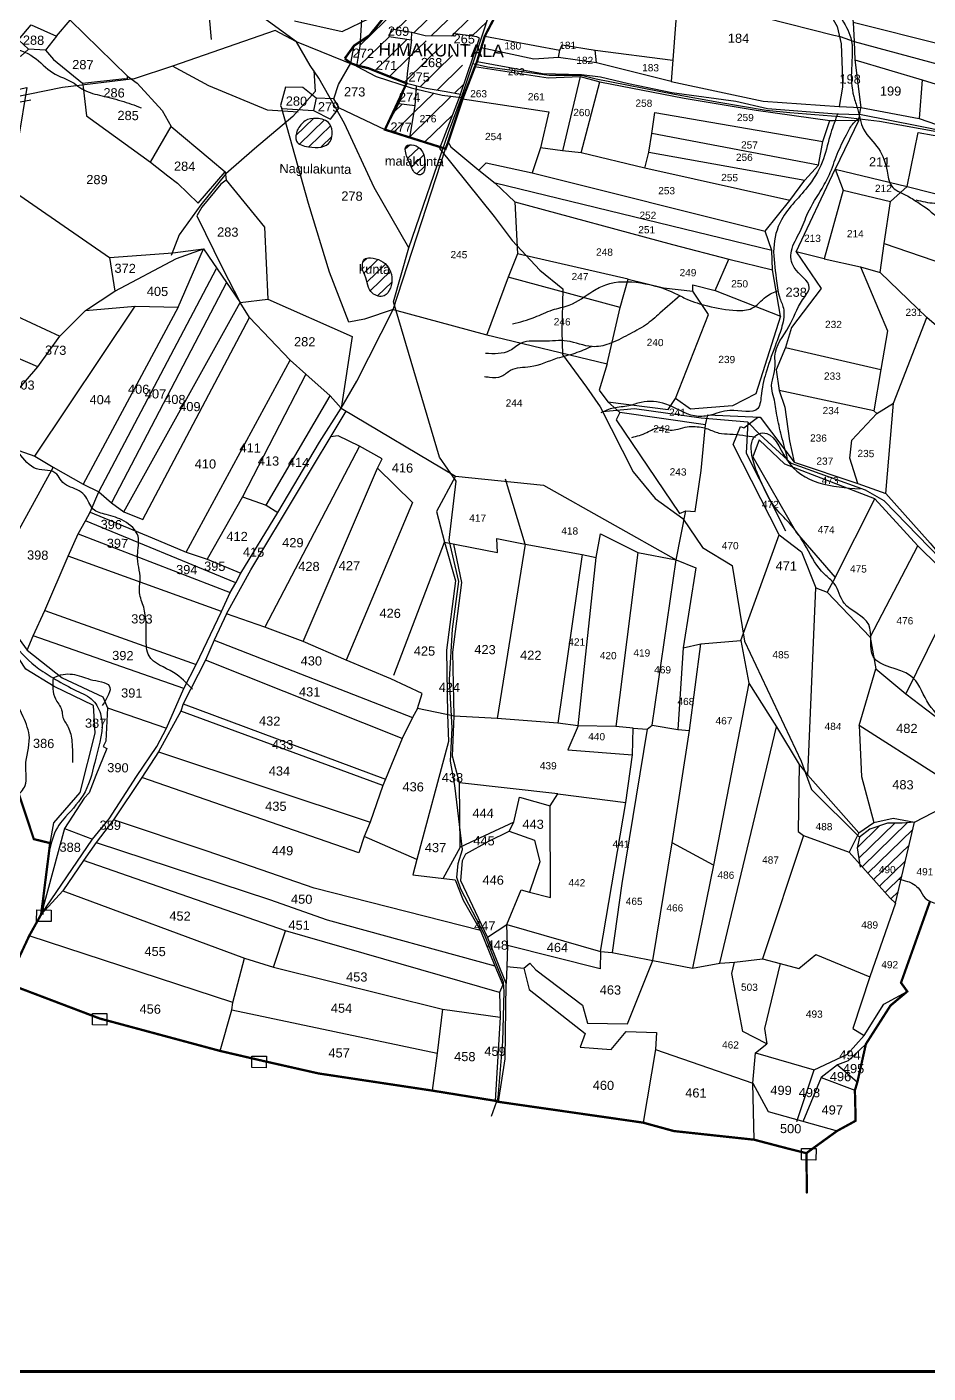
# Model space of a CAD drawing. Header units: inches. Extents: x 188154 to 219324, y 1610300 to 1617572.
# Drawn here: x 189827 to 191825, y 1611295 to 1614279 of the extents above; entities that cross this region are included whole.
import ezdxf
from ezdxf.enums import TextEntityAlignment as Align

# ---------------------------------------------------------------- set-up
doc = ezdxf.new("R2010")
doc.units = ezdxf.units.IN
doc.header["$LTSCALE"] = 15
doc.header["$MEASUREMENT"] = 0
for name, color, linetype in [('PAPER SIZE', 5, 'Continuous'), ('PLOTS', 7, 'Continuous'), ('PLOTS NO', 7, 'Continuous'), ('ROAD', 1, 'Continuous'), ('STREAM', 4, 'Continuous'), ('VILLAGE BOUNDARY STONES', 1, 'Continuous'), ('VILLAGE BOUNDAY', 5, 'Continuous')]:
    doc.layers.add(name, color=color, linetype=linetype)
doc.styles.get("Standard").update_dxf_attribs({"font": 'arial.ttf'})
pattern_1 = [(44.23564, (174538.226, 1616876.664), (-22.13259, 22.73113), [])]
pattern_2 = [(44.23564, (174538.226, 1616876.664), (-13.279553, 13.638677), [])]

msp = doc.modelspace()

# ---------------------------------------------------------------- hatches: boundary and pattern name
at = {"layer": 'PLOTS'}
h = msp.add_hatch(dxfattribs=at)
h.set_pattern_fill('ANSI31', color=30, scale=253.810091, angle=-0.7644)
h.set_pattern_definition(pattern_1)
h.paths.add_polyline_path([(190773.9, 1614258.5), (190772.1, 1614264.8), (190824.7, 1614257.1), (190830.5, 1614253.8), (190805.9, 1614181), (190808.4, 1614178.5), (190809.5, 1614178.1), (190840.3, 1614270.6), (190868, 1614357.6), (190880.6, 1614374.9), (190853.8, 1614384.1), (190854.7, 1614399.9), (190834.5, 1614400.7), (190829.5, 1614416.1), (190713, 1614420.9), (190705.8, 1614393.8), (190664.6, 1614397.3), (190660.9, 1614369.2), (190656.5, 1614368.3), (190636.3, 1614376.3), (190618.7, 1614299.9), (190586.7, 1614260.2), (190566, 1614246.4), (190565.3, 1614236.2), (190558.4, 1614193.8), (190584.1, 1614187.6), (190599.6, 1614181.4), (190679, 1614243.3), (190679.9, 1614250.1), (190629.8, 1614257.7), (190635.4, 1614274.1), (190680.8, 1614266.7), (190710, 1614259.4)])
h.paths.add_polyline_path([(190544.1, 1614205.8), (190601.6, 1614205.1), (190602, 1614235.6), (190544.5, 1614236.4)], flags=9)
h.paths.add_polyline_path([(190599.3, 1614196.1), (190656.9, 1614195.3), (190657.3, 1614225.9), (190599.7, 1614226.7)], flags=24)
h.paths.add_polyline_path([(190631.6, 1614285.2), (190689.3, 1614284.4), (190689.7, 1614315.5), (190632, 1614316.3)], flags=24)
h.paths.add_polyline_path([(190622.2, 1614254.2), (190679.9, 1614253.4), (190680.3, 1614284.5), (190622.6, 1614285.3)], flags=24)
h.paths.add_polyline_path([(190720.8, 1614328.2), (190778.5, 1614327.5), (190778.9, 1614358.6), (190721.2, 1614359.3)], flags=24)
h.paths.add_polyline_path([(190831.6, 1614335.1), (190889.3, 1614334.3), (190889.7, 1614365.4), (190832, 1614366.2)], flags=9)
h.paths.add_polyline_path([(190770, 1614234.2), (190827.7, 1614233.4), (190828.1, 1614264.5), (190770.5, 1614265.3)], flags=25)
h.paths.add_polyline_path([(190785.1, 1614274.1), (190842.8, 1614273.3), (190843.2, 1614304.4), (190785.5, 1614305.2)], flags=24)
h.paths.add_polyline_path([(190667.9, 1614152.6), (190725.6, 1614151.8), (190726, 1614182.9), (190668.3, 1614183.7)], flags=9)
h.paths.add_polyline_path([(190695.3, 1614184.7), (190753, 1614183.9), (190753.4, 1614215), (190695.7, 1614215.8)], flags=25)
h = msp.add_hatch(dxfattribs=at)
h.set_pattern_fill('ANSI31', color=11, scale=253.810091, angle=-0.7644)
h.set_pattern_definition(pattern_1)
h.paths.add_polyline_path([(190679, 1614243.3), (190599.6, 1614181.4), (190668.6, 1614154), (190670.3, 1614175.6)])
h.paths.add_polyline_path([(190599.3, 1614196.1), (190656.9, 1614195.3), (190657.3, 1614225.9), (190599.7, 1614226.7)], flags=24)
h = msp.add_hatch(dxfattribs=at)
h.set_pattern_fill('ANSI31', color=11, scale=253.810091, angle=-0.7644)
h.set_pattern_definition(pattern_1)
h.paths.add_polyline_path([(190739.6, 1614248.2), (190685.4, 1614248.4), (190679, 1614243.3), (190670.3, 1614175.6), (190668.6, 1614154), (190712.4, 1614143.2), (190756.6, 1614135.6), (190788.6, 1614129.8), (190805.9, 1614181)])
h.paths.add_polyline_path([(190695.3, 1614184.7), (190753, 1614183.9), (190753.4, 1614215), (190695.7, 1614215.8)], flags=24)
h = msp.add_hatch(dxfattribs=at)
h.set_pattern_fill('ANSI31', color=11, scale=253.810091, angle=-0.7644)
h.set_pattern_definition(pattern_1)
h.paths.add_polyline_path([(190786, 1614123.1), (190748, 1614127.6), (190690.3, 1614141.6), (190687.7, 1614104.2), (190676.3, 1614033.9), (190743.1, 1614012.8)])
h.paths.add_polyline_path([(190687.4, 1614060.3), (190745.1, 1614059.5), (190745.5, 1614090.6), (190687.8, 1614091.4)], flags=24)
h = msp.add_hatch(dxfattribs=at)
h.set_pattern_fill('ANSI31', color=11, scale=253.810091, angle=-0.7644)
h.set_pattern_definition(pattern_1)
h.paths.add_polyline_path([(190687.7, 1614104.2), (190650.8, 1614108.7), (190621, 1614051.4), (190676.3, 1614033.9)])
at = {"layer": 'STREAM'}
h = msp.add_hatch(dxfattribs=at)
h.set_pattern_fill('ANSI31', color=256, scale=152.286055, angle=-0.7644)
h.set_pattern_definition(pattern_2)
edge = h.paths.add_edge_path()
edge.add_spline(control_points=[(190426.4, 1614050.5), (190431.6, 1614058.3), (190441.8, 1614073.5), (190470.9, 1614078.7), (190501.5, 1614069.8), (190505.4, 1614043.1), (190498, 1614012.2), (190458.6, 1614009.1), (190419, 1614021.4), (190424.1, 1614041.4), (190426.4, 1614050.5)], knot_values=[0, 0, 0, 0, 2.653428, 5.178991, 8.284516, 10.712257, 12.31566, 17.174064, 20.09871, 22.500738, 22.500738, 22.500738, 22.500738], degree=3, periodic=0)
h.paths.add_polyline_path([(190380.2, 1613942.9), (190552.6, 1613940.6), (190553.2, 1613980), (190380.8, 1613982.3)], flags=9)
h = msp.add_hatch(dxfattribs=at)
h.set_pattern_fill('ANSI31', color=256, scale=152.286055, angle=-0.7644)
h.set_pattern_definition(pattern_2)
edge = h.paths.add_edge_path()
edge.add_spline(control_points=[(190676.9, 1613975.1), (190673.2, 1613982.6), (190667.4, 1613994.4), (190664.5, 1614018.2), (190687.9, 1614019.1), (190707, 1614004.1), (190711, 1613979.5), (190709, 1613949.2), (190683, 1613952.9), (190680.5, 1613967.7), (190676.9, 1613975.1)], knot_values=[0, 0, 0, 0, 2.623459, 4.068163, 5.754729, 7.831524, 10.931225, 13.268644, 14.599752, 17.029016, 17.029016, 17.029016, 17.029016], degree=3, periodic=0)
h = msp.add_hatch(dxfattribs=at)
h.set_pattern_fill('ANSI31', color=256, scale=152.286055, angle=-0.7644)
h.set_pattern_definition(pattern_2)
edge = h.paths.add_edge_path()
edge.add_spline(control_points=[(190571.3, 1613748.5), (190571.6, 1613754.8), (190572.2, 1613766.3), (190601, 1613768.4), (190635.6, 1613750.7), (190639.6, 1613707.5), (190620.5, 1613676.9), (190582, 1613688.4), (190582.6, 1613721.6), (190569.1, 1613742), (190571.3, 1613748.5)], knot_values=[0, 0, 0, 0, 1.589904, 2.916904, 7.352343, 11.892822, 14.091456, 16.704154, 20.950838, 22.989185, 22.989185, 22.989185, 22.989185], degree=3, periodic=0)
h = msp.add_hatch(dxfattribs=at)
h.set_pattern_fill('ANSI31', color=256, scale=152.286055, angle=-0.7644)
h.set_pattern_definition(pattern_2)
h.paths.add_polyline_path([(191696.1, 1612500.9), (191673.2, 1612483.2), (191667.7, 1612459.4), (191673.3, 1612423.6), (191741.2, 1612347.7), (191752.5, 1612337.1), (191794.9, 1612516.6), (191767.2, 1612514.3), (191735.2, 1612514.1)])
h.paths.add_polyline_path([(191763.7, 1612427.5), (191821.4, 1612426.8), (191821.8, 1612457.9), (191764.1, 1612458.6)], flags=9)
h.paths.add_polyline_path([(191692.5, 1612433.4), (191750.2, 1612432.6), (191750.6, 1612463.7), (191692.9, 1612464.5)], flags=24)

# ---------------------------------------------------------------- linework, layer by layer
at = {"layer": 'PAPER SIZE', "color": 5, "const_width": 7.11}
msp.add_lwpolyline([(193061.1, 1616258.8), (188158, 1616258.8), (188158, 1611298.8), (193061.1, 1611298.8)], close=True, dxfattribs=at)
at = {"layer": 'PLOTS'}
for points in [[(191646.1, 1614628.8), (191631, 1614510), (191652.1, 1614337.9), (191659.2, 1614288.9), (191661, 1614246.5), (191662.3, 1614206), (191675.9, 1614100.4)], [(191208.8, 1614442), (191213.1, 1614409.2), (191209.8, 1614344.9), (191268.7, 1614331.7), (191255.3, 1614158.1), (191459.1, 1614114.6), (191627.5, 1614102.3), (191675.9, 1614100.4), (191805, 1614076.3), (192035.8, 1613996.3), (192278.4, 1613933.4), (192533.6, 1613886.9), (192554.2, 1613920.6)], [(190552.6, 1614237.5), (190586.7, 1614260.2), (190618.7, 1614299.9), (190636.3, 1614376.3), (190656.5, 1614368.3), (190660.9, 1614369.2), (190664.6, 1614397.3), (190705.8, 1614393.8), (190713, 1614420.9), (190758.5, 1614424.1), (190787.2, 1614422.5), (190829.5, 1614416.1), (190834.5, 1614400.7), (190854.7, 1614399.9), (190853.8, 1614384.1), (190899.8, 1614368.3)], [(191480.2, 1614423.3), (191464.3, 1614299.4), (191615.8, 1614261), (191630, 1614258.1), (191661, 1614246.5), (191855.1, 1614194.5), (192056.4, 1614133.5), (192059.5, 1614188.7), (192065.6, 1614231.9)], [(189600.6, 1614381.9), (189772.9, 1614225.3), (189813.8, 1614214.3), (189830.9, 1614229.4), (189809.1, 1614250.3), (189836.7, 1614283.3), (189893.1, 1614258.2), (189868.8, 1614227.6), (189830.9, 1614229.4)], [(189836.7, 1614283.3), (189893.1, 1614258.2), (189923.4, 1614293.8), (190050.4, 1614170.2), (190071.6, 1614154.1), (190127, 1614094), (190147.3, 1614058.4), (190233.5, 1613986), (190266.7, 1613958.1), (190268.9, 1613939.2), (190354.1, 1613835.5), (190361.6, 1613675.6), (190548.7, 1613593.2), (190524.1, 1613433.7), (190559, 1613493.7), (190639.2, 1613652.4), (190755.4, 1614008.9), (190793, 1614119.5), (190819.3, 1614191.3), (190825.2, 1614202.7), (190842.1, 1614258.2), (190899.8, 1614368.3)], [(192059.5, 1614188.7), (191659.2, 1614288.9)], [(190507.6, 1614119.6), (190517.9, 1614151.3), (190545.5, 1614198.5), (190552.6, 1614237.5), (190532, 1614209), (190545.5, 1614198.5), (190565.3, 1614191.3), (190584.1, 1614187.6), (190668.6, 1614154), (190712.4, 1614143.2), (190756.6, 1614135.6), (190788.6, 1614129.8), (190830.5, 1614253.8), (190824.7, 1614257.1), (190772.1, 1614264.8), (190773.9, 1614258.5), (190710, 1614259.4), (190680.8, 1614266.7), (190635.4, 1614274.1), (190629.8, 1614257.7), (190679.9, 1614250.1), (190680.8, 1614266.7)], [(190842.1, 1614258.2), (191008.6, 1614227.3), (191013.7, 1614239.3), (191087.1, 1614227.2), (191258.8, 1614205.6)], [(189868.8, 1614227.6), (189886.6, 1614206.8), (189950.5, 1614154.6), (190044.4, 1614164.6), (190050.6, 1614164.1), (190050.4, 1614170.2)], [(190679.9, 1614250.1), (190670.3, 1614175.6), (190668.6, 1614154), (190650.8, 1614108.7), (190621, 1614051.4)], [(191005.6, 1614210.9), (190951.4, 1614207.7), (190834.1, 1614232.5)], [(190825.2, 1614202.7), (190970.5, 1614175.7), (191056.6, 1614173.7), (191099, 1614168.1), (191161.2, 1614153.6), (191256.6, 1614134), (191399, 1614114.2), (191468.7, 1614097.9), (191621.9, 1614086.7), (191676.8, 1614084.7), (191803.5, 1614060.1), (191865.7, 1614047.1), (191984.4, 1614008.1), (192035.8, 1613996.3)], [(191090, 1614199.7), (191005.6, 1614210.9), (191008.6, 1614227.3)], [(191255.3, 1614158.1), (191090, 1614199.7), (191087.1, 1614227.2)], [(191662.3, 1614206), (191812, 1614161.6), (192054.1, 1614087.3), (192056.4, 1614133.5)], [(190819.3, 1614191.3), (190983.1, 1614166), (191054, 1614169.1), (191097.4, 1614157.3), (191284.3, 1614121.4), (191444.2, 1614094.6), (191607.5, 1614071.7)], [(191054, 1614169.1), (191014.8, 1614004.5)], [(189271.9, 1614068.6), (189377.9, 1614046.6), (189470.6, 1614081), (189540.6, 1614075.5), (189668.3, 1614110.2), (189827.2, 1614144.4), (189790.6, 1613920.2), (190010.8, 1613767.8), (190150.5, 1613778.3), (190218.8, 1613787.1), (190300.4, 1613668.4), (190361.6, 1613675.6)], [(189950.5, 1614154.6), (189952.3, 1614145.5), (189959.3, 1614082.1), (190101.2, 1613979.1), (190147.3, 1614058.4)], [(190468.5, 1614121.3), (190439.3, 1614144.6), (190400.9, 1614145.7), (190389.4, 1614105.1), (190392.5, 1614098.4)], [(190687.7, 1614104.2), (190690.8, 1614148.5)], [(191056.2, 1613999.9), (191097.4, 1614157.3)], [(191812, 1614161.6), (191805, 1614076.3)], [(189361.5, 1614027), (189449.2, 1614057.7), (189472.5, 1614067.6), (189530.8, 1614057.4), (189652.7, 1614083.5), (189836.4, 1614117.4)], [(190639.2, 1613652.4), (190575.4, 1613631.4), (190540.9, 1613624.6), (190498, 1613735.6), (190451.7, 1613887.6), (190392.5, 1614098.4), (190462.8, 1614093.7), (190500.1, 1614074.3), (190519.6, 1614099.9), (190507.6, 1614119.6), (190468.5, 1614121.3), (190462.8, 1614093.7)], [(190687.7, 1614104.2), (190650.8, 1614108.7)], [(190788.6, 1614129.8), (190741.8, 1614009.7)], [(190793, 1614119.5), (190984.4, 1614091.1), (190965.9, 1614011.2), (190947, 1613955.7)], [(189653.8, 1614083.5), (189534.9, 1613871.2), (189524, 1613856.5), (189514.2, 1613835.7), (189477.8, 1613756.1), (189550, 1613699.2), (189697.1, 1613644.4), (189716.8, 1613663.6), (189805.4, 1613637.9), (189900.1, 1613593.4)], [(190519.6, 1614099.9), (190621, 1614051.4), (190755.4, 1614008.9)], [(190676.3, 1614033.8), (190687.7, 1614104.2)], [(191671.7, 1614072.7), (191618.8, 1613964.1)], [(190755.4, 1614008.9), (190761, 1614023.4), (190767.1, 1614013.5), (190828.8, 1613961.8), (190865.7, 1613932.8), (190908.9, 1613891.5), (190914.9, 1613776.1), (190893.9, 1613724.1), (190846.2, 1613595.2)], [(192326.9, 1613261.1), (192170.1, 1613378.8), (192057.4, 1613455.4), (191949.6, 1613534), (191927.9, 1613544.2), (191822.3, 1613634.6), (191718.7, 1613734.8), (191727.5, 1613799.2), (191741.7, 1613891.9), (191778.8, 1613925.5), (191803.3, 1614045.3), (191869.5, 1614033.3), (191984.3, 1613995.8), (192044.3, 1613982.6), (192025.2, 1613898), (192285.9, 1613830.7), (192301.3, 1613828.1), (192502, 1613752.8)], [(190101.2, 1613979.1), (190139.7, 1613949.3), (190161.2, 1613932.7), (190206.9, 1613888.3), (190266.7, 1613958.1)], [(191594.3, 1613765.2), (191532.8, 1613780.6), (191618.8, 1613964.1)], [(191618.8, 1613964.1), (191778.8, 1613925.5), (191991.5, 1613871.5)], [(191618.8, 1613964.1), (191636.4, 1613917.3), (191741.7, 1613891.9)], [(190268.9, 1613939.2), (190257.3, 1613930.5), (190215.5, 1613879.4), (190203.8, 1613860.4), (190260.7, 1613744.5), (190300.4, 1613668.4)], [(191636.4, 1613917.3), (191594.3, 1613765.2), (191675.4, 1613747.5), (191718.7, 1613734.8)], [(189599.5, 1613205.2), (189646.1, 1613288.5), (189625.1, 1613319.5), (189716.6, 1613494), (189792.5, 1613456.9), (189851.7, 1613525.7), (189900.1, 1613593.4), (189957.2, 1613650.2), (190022.2, 1613693.2), (190159.2, 1613765.7), (190218.8, 1613787.1)], [(189845.2, 1613327.4), (190067.7, 1613660.1), (190162.5, 1613658), (190218.8, 1613787.1)], [(191532.8, 1613780.6), (191588, 1613699), (191522.2, 1613612.6), (191508.7, 1613568.6), (191488.4, 1613518.9), (191494.9, 1613472.8), (191507.3, 1613436), (191518, 1613361.7), (191528.1, 1613314)], [(191727.5, 1613799.2), (191945.7, 1613724), (191972.7, 1613720.2)], [(190010.8, 1613767.8), (190022.2, 1613693.2)], [(191160, 1613719.6), (190914.9, 1613776.1)], [(189987.2, 1613248.9), (190248, 1613743.6)], [(191142.6, 1613656.8), (190893.9, 1613724.1)], [(191675.4, 1613747.5), (191734.8, 1613605.1), (191720.3, 1613519.5), (191705, 1613427.9), (191711, 1613422)], [(190269.9, 1613712.9), (190014.8, 1613224.4)], [(189719.3, 1613385.3), (189797.2, 1613344.9), (189845.2, 1613327.4), (189885.5, 1613303.1), (189952.3, 1613265.4), (189987.2, 1613248.9), (190014.8, 1613224.4), (190042.1, 1613204.2), (190084.6, 1613187.1), (190321.1, 1613634.7), (190300.4, 1613668.4)], [(190042.1, 1613204.2), (190300.4, 1613668.4)], [(189851.7, 1613525.7), (189674.8, 1613601.4), (189667.9, 1613586.3), (189458.2, 1613659)], [(190162.5, 1613658), (189952.3, 1613265.4)], [(189957.2, 1613650.2), (190067.7, 1613660.1)], [(190524.1, 1613433.7), (190499.8, 1613461.1), (190446, 1613509.4), (190411.1, 1613540.4), (190321.1, 1613634.7)], [(191497.6, 1613637.9), (191443.2, 1613465.9), (191391.7, 1613439.5), (191298.1, 1613431.7), (191265, 1613455.6)], [(191668.9, 1613266.7), (191651.3, 1613322.8), (191655.6, 1613362.7), (191711, 1613422), (191748, 1613445.2), (191822.3, 1613634.6)], [(190180.7, 1613114.5), (190411.1, 1613540.4)], [(190446, 1613509.4), (190305.2, 1613237.5), (190226.9, 1613099)], [(190357.8, 1613218.8), (190499.8, 1613461.1)], [(189859, 1612312), (189972.7, 1612478.5), (190009.5, 1612523.8), (190070.4, 1612617.7), (190115.1, 1612684.2), (190137, 1612724.5), (190175, 1612812.4), (190202.5, 1612865.9), (190258.9, 1612983.6), (190277.8, 1613025.1), (190290.3, 1613047), (190301.8, 1613068.2), (190383.6, 1613202.7), (190475.9, 1613358.5), (190524.1, 1613433.7)], [(191171.4, 1612725), (191133, 1612728.6), (191049, 1612729.7), (191004.4, 1612735.6), (190870.1, 1612746.2), (190774.2, 1612751.3), (190753.9, 1612755.7), (190693.2, 1612768.1), (190703.4, 1612801.9), (190634.4, 1612834.3), (190535, 1612875.1), (190439.8, 1612916.6), (190355.1, 1612948.3), (190270, 1612978.3), (190324, 1613075.7), (190534.9, 1613427.7)], [(190524.1, 1613433.7), (190777.1, 1613283.5), (190972.5, 1613263.3), (191266.4, 1613097.5), (191287.8, 1613206.5), (191308.8, 1613204.6), (191321.9, 1613296), (191331.5, 1613397.3), (191336.7, 1613419.1), (191452.4, 1613413.8), (191528.1, 1613314), (191668.9, 1613266.7), (191731.2, 1613244.9), (191829.5, 1613134.8), (191866.8, 1613090.6), (191979.8, 1612993.9), (192121.5, 1612900.2)], [(191331.5, 1613397.3), (191142, 1613424.6), (191115.1, 1613447.8)], [(191142, 1613424.6), (191133.9, 1613407.8), (191274.2, 1613200.3), (191287.8, 1613206.5)], [(191731.2, 1613244.9), (191748, 1613445.2)], [(191266.4, 1613097.5), (191310.3, 1613079.8), (191282.3, 1612902.4), (191321, 1612911.8), (191409.5, 1612919.3), (191445.4, 1613016.2), (191495, 1613153.6), (191392.7, 1613353.4), (191409.2, 1613393.7), (191416.5, 1613390.3), (191446.7, 1613413.1), (191452.4, 1613413.8)], [(190614.9, 1613321.7), (190564.3, 1613349.7), (190517.6, 1613372.8), (190500.3, 1613370.6)], [(192114.9, 1612885.9), (192047, 1612933.9), (191987, 1612966), (191893.1, 1613039.3), (191801.9, 1613129.2), (191707.2, 1613232.7), (191507.2, 1613309.9), (191450.6, 1613363.8), (191436.2, 1613326.4), (191533.4, 1613157.5), (191619.3, 1613058.4), (191601.6, 1613026)], [(190564.3, 1613349.7), (190355.1, 1612948.3)], [(189885.5, 1613303.1), (189733.2, 1613026.6)], [(190439.8, 1612916.6), (190604.8, 1613301.2), (190614.9, 1613321.7)], [(190604.8, 1613301.2), (190682.2, 1613225.2), (190535, 1612875.1)], [(190777.1, 1613283.5), (190735.6, 1613204.6), (190753.2, 1613136.8), (190870.3, 1613114.1), (190869, 1613145.1), (190931.7, 1613132.7), (191058, 1613109.6), (191089.1, 1613103.2), (191099, 1613155.2), (191181.4, 1613113.9), (191266.4, 1613097.5)], [(190931.7, 1613132.7), (190888.1, 1613276.7)], [(189827.7, 1612897.7), (189841.5, 1612929.7), (189866.9, 1612985.5), (189918.9, 1613105.8), (189941.3, 1613155.8), (189957.5, 1613184.2), (189967.6, 1613203.8), (189987.2, 1613248.9)], [(190305.2, 1613237.5), (190357.8, 1613218.8), (190383.6, 1613202.7)], [(191619.3, 1613058.4), (191707.2, 1613232.7)], [(190290.3, 1613047), (189957.5, 1613184.2)], [(189967.6, 1613203.8), (190104.9, 1613146.6), (190180.7, 1613114.5), (190226.9, 1613099), (190301.8, 1613068.2)], [(189627.6, 1613164.6), (189673.4, 1613131.3), (189707.1, 1613108), (189713.8, 1613052.1), (189733.2, 1613026.6), (189827.7, 1612897.7), (189905.4, 1612836.5), (189995.5, 1612794), (190005.7, 1612769.8), (190137, 1612724.5)], [(189941.3, 1613155.8), (190277.8, 1613025.1)], [(191495, 1613153.6), (191544.4, 1613115.7), (191575.8, 1613035.7), (191601.6, 1613026), (191696.7, 1612926.2), (191709, 1612856.3), (191775.4, 1612800.8), (191884, 1612718.4), (191885.8, 1612706.4), (191997.4, 1612656.4), (192121.5, 1612900.2)], [(189878.9, 1612469.9), (189886.9, 1612514.6), (189945.2, 1612582.2), (189979, 1612713.5), (189974.9, 1612775.2), (189887.9, 1612817.1), (189824.8, 1612855.5), (189737, 1612988.2), (189703.8, 1613047.2), (189682.8, 1613091.9), (189622.4, 1613144.9)], [(190640.7, 1612842), (190753.2, 1613136.8)], [(190753.2, 1613136.8), (190777.5, 1613051.5), (190757.1, 1612897.4), (190760, 1612754.8), (190762, 1612695.5), (190691.4, 1612433.8), (190682.6, 1612399.3), (190776.6, 1612388.3), (190794.1, 1612343.1), (190832.6, 1612276.2), (190864.9, 1612197.8), (190882.4, 1612156), (190875.2, 1612138.8), (190876.6, 1612084.1), (190865.6, 1611898.7)], [(190872.4, 1611896.5), (190887.8, 1611991.6), (190890, 1612158.4), (190848.7, 1612261.5), (190789.3, 1612386.4), (190793, 1612431.3), (190800.6, 1612446.4), (190851.1, 1612474.5), (190896.4, 1612496.7), (190906.6, 1612516.1), (190787.4, 1612460.7), (190786.2, 1612603.7), (190770.9, 1612662.7), (190774.2, 1612751.3), (190771.2, 1612893.4), (190791.3, 1613047.7), (190773.7, 1613132.9)], [(190931.7, 1613132.7), (190870.1, 1612746.2)], [(191696.7, 1612926.2), (191801.9, 1613129.2)], [(190258.9, 1612983.6), (189918.9, 1613105.8)], [(191058, 1613109.6), (191004.4, 1612735.6)], [(191049, 1612729.7), (191089.1, 1613103.2)], [(191181.4, 1613113.9), (191133, 1612728.6)], [(191213.5, 1612731), (191266.4, 1613097.5)], [(191558.6, 1612620.5), (191575.8, 1613035.7)], [(191893.1, 1613039.3), (191775.4, 1612800.8)], [(190270, 1612978.3), (190242.4, 1612919.9), (190223.1, 1612875.3), (190173.7, 1612778.3), (190168.6, 1612762.4), (190119.3, 1612671.9), (190082, 1612615.6), (190019.4, 1612521.7), (189980.9, 1612471.1), (189952.7, 1612431.2), (189907.3, 1612364.2), (189859, 1612312)], [(189866.9, 1612985.5), (190202.5, 1612865.9)], [(190175, 1612812.4), (189841.5, 1612929.7)], [(190242.4, 1612919.9), (190682.1, 1612748.7)], [(191409.5, 1612919.3), (191427.7, 1612824.8), (191488.9, 1612727.6), (191539.5, 1612644.4), (191558.6, 1612620.5), (191671.1, 1612492.4), (191704.4, 1612515.7), (191747.6, 1612525.1), (191794.9, 1612516.6), (191855.8, 1612547.8)], [(190906.6, 1612516.1), (190919.3, 1612571.5), (190987.3, 1612552.6), (191003.9, 1612579.2), (191154.7, 1612559.6), (191169.4, 1612665.9), (191171.4, 1612725), (191202.4, 1612722.8), (191213.5, 1612731), (191270.5, 1612721.4), (191296.1, 1612719.3), (191321, 1612911.8)], [(191282.3, 1612902.4), (191270.5, 1612721.4)], [(190659.4, 1612701.8), (190223.1, 1612875.3)], [(191841.5, 1612622.4), (191672.5, 1612730.6), (191709, 1612856.3)], [(191427.7, 1612824.8), (191349.4, 1612421), (191302.9, 1612193.1)], [(190005.7, 1612769.8), (190002.3, 1612695.8), (189996.6, 1612684.1), (190004.6, 1612679.7), (189980.3, 1612620.1), (189965.6, 1612581.4), (189954.3, 1612569.3), (189910.8, 1612502.6), (189859, 1612312)], [(190693.2, 1612768.1), (190682.1, 1612748.7), (190659.4, 1612701.8), (190622, 1612611.4), (190616.3, 1612597.7), (190588.1, 1612516.7), (190575.1, 1612484.7), (190563.2, 1612448.6), (190082, 1612615.6)], [(190173.7, 1612778.3), (190622, 1612611.4)], [(190616.3, 1612597.7), (190168.6, 1612762.4)], [(191049, 1612729.7), (191026.5, 1612676.8), (191169.4, 1612665.9)], [(191363.4, 1612204.1), (191488.9, 1612727.6)], [(191672.5, 1612730.6), (191677.2, 1612617.3), (191704.4, 1612515.7)], [(190119.3, 1612671.9), (190588.1, 1612516.7)], [(191539.5, 1612644.4), (191537.2, 1612495.5), (191548.9, 1612486.8), (191457.9, 1612213.7)], [(191003.9, 1612579.2), (190786.2, 1612603.7)], [(191098.7, 1612229.8), (191098.4, 1612190.9), (190892.8, 1612243.2), (190891.5, 1612289.7), (190923.3, 1612366.4), (190941.8, 1612361), (190988.1, 1612349.1), (190987.3, 1612552.6)], [(189910.8, 1612502.6), (189972.7, 1612478.5)], [(190832.6, 1612276.2), (190464.2, 1612370.4), (190226.8, 1612451.9), (190019.4, 1612521.7)], [(191752.5, 1612337.1), (191794.9, 1612516.6)], [(189980.9, 1612471.1), (190365.2, 1612344.6), (190493, 1612299.7), (190864.9, 1612197.8)], [(190691.4, 1612433.8), (190575.1, 1612484.7)], [(190896.4, 1612496.7), (190952.7, 1612476.3), (190964.4, 1612428.7), (190941.8, 1612361)], [(191349.4, 1612421), (191257.9, 1612470.4)], [(191548.9, 1612486.8), (191650, 1612449.7), (191741.2, 1612347.7), (191752.5, 1612337.1), (191695.8, 1612173.3)], [(191671.1, 1612492.4), (191650, 1612449.7)], [(190787.4, 1612460.7), (190749.4, 1612390.4)], [(190875.2, 1612138.8), (190400.7, 1612275.3), (189952.7, 1612431.2)], [(189907.3, 1612364.2), (190310, 1612215), (190373.9, 1612195.1), (190748.4, 1612101.7), (190876.6, 1612084.1)], [(190848.7, 1612261.5), (190891.5, 1612289.7), (191098.7, 1612229.8), (191124.4, 1612227.8), (191214.7, 1612210.1), (191302.9, 1612193.1), (191363.4, 1612204.1), (191396.1, 1612205.9), (191457.9, 1612213.7), (191497.2, 1612203.2), (191538.3, 1612191.8), (191575.9, 1612223.4), (191695.8, 1612173.3), (191657.9, 1612059.2), (191683.6, 1612043.4), (191727.1, 1612112.6), (191778.8, 1612141.1)], [(190283.5, 1612116.6), (189832.5, 1612264.4)], [(190373.9, 1612195.1), (190400.7, 1612275.3)], [(190892.8, 1612243.2), (190891.2, 1612196.7), (190890, 1612158.4)], [(190255.6, 1612009.3), (190281.4, 1612100.2), (190283.5, 1612116.6), (190310, 1612215)], [(191439.4, 1611812.5), (191436.7, 1611938.1), (191442.6, 1612005.1), (191467.7, 1612024.7), (191414.6, 1612052.1), (191389.7, 1612180.8), (191396.1, 1612205.9)], [(191497.2, 1612203.2), (191462.1, 1612059.3), (191467.7, 1612024.7)], [(190928.7, 1612192.6), (190940.6, 1612145.8), (191065, 1612047.6), (191054, 1612017.9), (191122.4, 1612012.6), (191155.8, 1612052), (191223, 1612050.4), (191220.6, 1612012.6), (191193.1, 1611850.4)], [(190281.4, 1612100.2), (190737, 1612004.5)], [(190748.4, 1612101.7), (190737, 1612004.5), (190725.7, 1611921.4)], [(191442.6, 1612005.1), (191572.3, 1611967.5), (191646.1, 1612001.9), (191683.6, 1612043.4)], [(191687.1, 1612024.6), (191647.8, 1611987), (191624, 1611978.6), (191587.6, 1611950.5), (191547.1, 1611852.3)], [(191220.6, 1612012.6), (191436.7, 1611938.1), (191470.7, 1611874.9), (191623.3, 1611832)], [(191534, 1611853.1), (191572.3, 1611967.5)], [(191624, 1611978.6), (191668.2, 1611940.2)], [(191587.6, 1611950.5), (191662.7, 1611922)]]:
    msp.add_lwpolyline(points, dxfattribs=at)
at = {"layer": 'PLOTS', "color": 30, "const_width": 5.08}
for points in [[(190899.8, 1614368.3), (190842.1, 1614258.2), (190834.3, 1614232.5), (190825.2, 1614202.7), (190793, 1614119.5), (190761, 1614023.4), (190755.4, 1614008.9), (190743.1, 1614012.8), (190676.3, 1614033.9), (190621, 1614051.4), (190666.4, 1614148.5), (190668.6, 1614154), (190599.6, 1614181.4), (190584.1, 1614187.6), (190558.4, 1614193.8), (190545.5, 1614198.5), (190532, 1614209)], [(190532, 1614209), (190552.6, 1614237.5), (190586.7, 1614260.2), (190618.7, 1614299.9)]]:
    msp.add_lwpolyline(points, dxfattribs=at)
at = {"layer": 'PLOTS NO'}
for points in [[(190569.2, 1614294.4), (190565.3, 1614236.2), (190558.2, 1614192.2), (190601.7, 1614169.3), (190679.4, 1614144.3), (190748, 1614127.6), (190790.9, 1614122.5), (190840.3, 1614270.6), (190868, 1614357.6)], [(190420.6, 1614292.3), (190525.9, 1614268.6), (190587.2, 1614298.1)], [(190639.2, 1613652.4), (190844.2, 1613597.1), (191113.3, 1613532.5), (191095.8, 1613473.6), (191115.1, 1613447.8), (191248.9, 1613431.2), (191265, 1613455.6), (191338.4, 1613641.7), (191303.7, 1613693.4), (191303.8, 1613707.2), (191352.9, 1613694.7), (191383.4, 1613764.2), (191479.7, 1613740.3), (191478.3, 1613783.6), (191464.1, 1613826.2), (191518.2, 1613894.4), (191552, 1613939.1), (191582.1, 1613972.7), (191591.4, 1614025), (191607.5, 1614071.7), (191614.9, 1614071.6), (191671.7, 1614072.7), (191675.9, 1614100.4)], [(191197.2, 1613966.2), (191206.1, 1614001.1), (191212.9, 1614042.8), (191219.6, 1614089.7), (191591.4, 1614025)], [(191582.1, 1613972.7), (191212.9, 1614042.8)], [(191518.2, 1613894.4), (191197.2, 1613966.2), (191056.2, 1613999.9), (191014.8, 1614004.5), (190965.9, 1614011.2)], [(191206.1, 1614001.1), (191552, 1613939.1)], [(190828.8, 1613961.8), (190845.4, 1613977.5), (190947, 1613955.7), (191464.1, 1613826.2)], [(191478.3, 1613783.6), (190865.7, 1613932.8)], [(190908.9, 1613891.5), (191258.6, 1613796.6), (191383.4, 1613764.2)], [(191352.9, 1613694.7), (191497.6, 1613637.9), (191479.7, 1613740.3)], [(191113.3, 1613532.5), (191142.6, 1613656.8), (191160, 1613719.6), (191238.8, 1613700.7), (191303.7, 1613693.4)], [(191508.7, 1613568.6), (191720.3, 1613519.5)], [(191705, 1613427.9), (191494.9, 1613472.8)], [(190891.2, 1612196.7), (190928.7, 1612192.6), (190942.3, 1612203.7), (190955.4, 1612189.4), (191058.8, 1612110.7), (191070, 1612070.5), (191158.4, 1612069.7), (191214.7, 1612210.1), (191257.9, 1612470.4), (191296.1, 1612719.3)], [(191202.4, 1612722.8), (191146.3, 1612380.5), (191124.4, 1612227.8)], [(191098.7, 1612229.8), (191154.7, 1612559.6)]]:
    msp.add_lwpolyline(points, dxfattribs=at)
at = {"layer": 'ROAD'}
for points in [[(190558.2, 1614192.2), (190424.9, 1614246.3), (190300.7, 1614336), (190144, 1614482.7), (190077.5, 1614540.9), (189994.3, 1614573.9), (189836, 1614609.4), (189730.7, 1614637.5), (189646.7, 1614645.3), (189583.5, 1614662.3), (189542.5, 1614522.6), (189494.8, 1614449.8), (189382.6, 1614387.1), (189300, 1614284.2), (189275.5, 1614164.1), (189284.7, 1614016), (189275.9, 1613901.3), (189252.2, 1613834.9), (189163.7, 1613753.2), (189118.1, 1613719), (189095, 1613614.8), (189070.2, 1613547.8), (188895.7, 1613403.3), (188669.5, 1613200.6)], [(190424.9, 1614246.3), (190377.8, 1614270.9), (190150.1, 1614192), (190065, 1614163.8), (189906.5, 1614144.9), (189793.7, 1614122.1), (189555, 1614067.6), (189482.2, 1614072.5), (189426.7, 1614060.8), (189354.7, 1614038.1), (189236.5, 1614069), (189154.4, 1614097.2), (188998.2, 1614088.5), (188966.3, 1614064.7), (188948, 1614046.9), (188886.2, 1614033.6), (188793.6, 1614032.6), (188623.6, 1614074.3)], [(190674, 1613789.7), (190596.9, 1613923.3), (190531, 1614064.7), (190474.7, 1614165.3), (190455.3, 1614193.8), (190424.9, 1614246.3)], [(192546.6, 1613877.1), (192278.9, 1613931.2), (192093, 1613974.6), (191983.2, 1614002.6), (191852.5, 1614044.8), (191717.6, 1614069.5), (191629, 1614080), (191518.4, 1614088.5), (191466.1, 1614094), (191361.2, 1614111.4), (191263, 1614129.3), (191089.5, 1614163.6), (191056.9, 1614171.4), (190984.7, 1614171.3), (190848.6, 1614190.1), (190815.8, 1614197.5)], [(190463.3, 1614182.2), (190466.1, 1614135.7), (190417.1, 1614080.4), (190331.8, 1614008.7), (190268.1, 1613953.4), (190212.7, 1613884.9), (190165, 1613818.2), (190147.5, 1613772.7)], [(190428.6, 1614090.4), (190360.9, 1614094.2), (190230.7, 1614148.6), (190150.1, 1614192)], [(190856.9, 1611864.9), (190871.8, 1611906), (190882.3, 1612030.1), (190885.1, 1612141.2), (190884.1, 1612161.7), (190841.7, 1612267.4), (190788.9, 1612367.5), (190780.2, 1612394), (190783.5, 1612424.8), (190792.8, 1612456.1), (190775.7, 1612597.3), (190766.2, 1612651.4), (190770, 1612724.8), (190764.4, 1612832.2), (190770.5, 1612944), (190784.6, 1613049.8), (190763.6, 1613141.4), (190779.1, 1613272.2), (190742.2, 1613325.1), (190639.8, 1613669.9), (190674, 1613789.7), (190761.8, 1614045.3), (190790.9, 1614122.5)], [(190741.8, 1614009.7), (190862.8, 1613858.7), (190903.3, 1613805.7), (190964.5, 1613739.8), (191015.4, 1613698.3), (191013, 1613603.8), (191014.6, 1613552.6), (191067.7, 1613480.9), (191097.8, 1613436.8), (191171.2, 1613293), (191219.9, 1613234), (191281.6, 1613189.5), (191325.2, 1613125.4), (191390.3, 1613085), (191417.7, 1612917.7), (191543.7, 1612651.7), (191566.6, 1612589.1), (191673.2, 1612483.2)], [(192130.3, 1612884.2), (192004.5, 1612968.4), (191926.7, 1613023.1), (191727.9, 1613228.4), (191686.4, 1613251.9), (191522.4, 1613311.5), (191452.1, 1613375.9), (191425.2, 1613402.8), (191322.2, 1613412.1), (191174.2, 1613432.3), (191103.6, 1613425.5)], [(191425.2, 1613402.8), (191421.4, 1613334.1), (191508.6, 1613161.9)]]:
    msp.add_lwpolyline(points, dxfattribs=at)
at = {"layer": 'STREAM'}
for points in [[(191480.6, 1614567.5), (191488.8, 1614538.4), (191506.1, 1614499.8), (191521.9, 1614485.6), (191542.6, 1614434.7), (191561.1, 1614378.1), (191578.6, 1614354.6), (191606.3, 1614309.6), (191623.4, 1614279.6), (191632.4, 1614241.5), (191634.4, 1614183.5), (191634.9, 1614145.5), (191627.5, 1614102.3)], [(190349.6, 1614479.1), (190243.3, 1614409.9), (190228.7, 1614354.9), (190231.6, 1614300.6), (190236.1, 1614250.9)]]:
    msp.add_lwpolyline(points, dxfattribs=at)
for points in [[(191497.6, 1614563.5), (191512.2, 1614522), (191540.5, 1614474.4), (191549.4, 1614429.1), (191580.2, 1614387.5), (191608.9, 1614340.9), (191631.2, 1614300.4), (191653.5, 1614254.9), (191655.1, 1614186.5), (191660.2, 1614124.9), (191668.3, 1614097.9), (191682.1, 1614052.1), (191714.9, 1614009.2), (191734.1, 1613959.3), (191743.6, 1613926.9), (191775.7, 1613906.1), (191802.3, 1613890.3), (191848.2, 1613853.7), (191887.3, 1613806), (191919.1, 1613772.8), (191947.3, 1613725.3), (191949.3, 1613689), (191954.7, 1613641.4), (191945.4, 1613571.5)], [(189507, 1614443.8), (189501, 1614418.3), (189476.2, 1614399.7), (189464.1, 1614374.8), (189452, 1614351), (189437.4, 1614333.3), (189426.7, 1614295), (189459.6, 1614270.1), (189484, 1614256.9), (189565.5, 1614222.5), (189618.6, 1614215.1), (189658.9, 1614202.3), (189697.3, 1614202.3), (189721, 1614213.8), (189746.7, 1614225.2), (189785.7, 1614231.3), (189842.3, 1614212.2), (189884.4, 1614177.7), (189932.2, 1614154), (189948.9, 1614142), (189988.1, 1614127.7), (190036.6, 1614115.3), (190080.4, 1614099.9)], [(191624.9, 1614087.4), (191609.3, 1614043.6), (191593, 1613986.9), (191561.7, 1613929.3), (191499.7, 1613851.2), (191482.8, 1613788.6), (191488.4, 1613721.6), (191495.4, 1613680.5), (191504.1, 1613655.9), (191501, 1613615.4), (191488.5, 1613578.6), (191467.2, 1613518.1), (191455.5, 1613466.3), (191447.6, 1613433.4), (191385.5, 1613428.7), (191339.8, 1613417.9), (191307.3, 1613416.8), (191243.6, 1613443.1), (191188.7, 1613446.9), (191161.6, 1613439.2), (191127.5, 1613434.2), (191099.3, 1613423.6)], [(190426.4, 1614050.5), (190444.1, 1614070.8), (190469.2, 1614076.4), (190498.4, 1614064.5), (190503.8, 1614040.4), (190499.4, 1614024.8), (190451.4, 1614013.1), (190424.7, 1614026.1), (190426.4, 1614050.5)], [(191513.4, 1613322.1), (191500.1, 1613372.7), (191490, 1613418.2), (191483.2, 1613456.9), (191478.3, 1613477.7), (191486.1, 1613527.8), (191485.4, 1613549.2), (191516.2, 1613614.7), (191546.9, 1613674.1), (191561.5, 1613701.3), (191528.1, 1613745.9), (191522, 1613782.4), (191541.3, 1613825.7), (191558.6, 1613866.6), (191589.8, 1613921), (191608.1, 1613956.7), (191625.9, 1614002.6), (191646.8, 1614045.5), (191661.8, 1614068.1), (191671.6, 1614076.6)], [(190676.9, 1613975.1), (190667.2, 1613999.9), (190667.9, 1614014.5), (190684.8, 1614017.2), (190702.3, 1614005.4), (190709.9, 1613974.9), (190702.8, 1613952.3), (190689.4, 1613953.8), (190676.9, 1613975.1), (190676.8, 1613975.3)], [(191797.6, 1613895.7), (191839.2, 1613888.7), (191873.1, 1613895.2), (191920.6, 1613911.5), (191949.2, 1613895.2), (191998.2, 1613879.6), (192001.4, 1613827.4), (191997, 1613795.2), (192021, 1613729.3), (192082.7, 1613649), (192111.6, 1613608.9), (192125.4, 1613569), (192159.2, 1613545.5), (192234.4, 1613507.6), (192261.8, 1613477.9), (192284.7, 1613467.2), (192307.1, 1613476.5), (192343.9, 1613490.3), (192349.6, 1613506.1), (192367.9, 1613505.8), (192394.1, 1613501.5), (192448.8, 1613493.6)], [(189272.5, 1613817.3), (189332.3, 1613792.6), (189372.2, 1613763.4), (189416.4, 1613730.3), (189442.3, 1613700.4), (189452.8, 1613648.5), (189483.1, 1613550.1), (189492.4, 1613484.4), (189493.3, 1613442.7), (189528.9, 1613410.9), (189574.7, 1613384.1), (189630, 1613343), (189655.4, 1613314.5), (189665.1, 1613280), (189657.4, 1613249.7), (189629.2, 1613172.9), (189663.6, 1613126.3), (189697.2, 1613098.7), (189707.8, 1613059.2), (189760.6, 1612966.4), (189798.3, 1612911.1), (189853.9, 1612856.5), (189891, 1612832.7), (189937.3, 1612807.8), (189973.9, 1612785.9), (189991.5, 1612752.3), (189980.1, 1612658.3), (189956.3, 1612583.9), (189913.3, 1612528.2), (189886, 1612485.3), (189862.4, 1612322.8), (189862.4, 1612323.3)], [(190571.3, 1613748.5), (190575.5, 1613764.1), (190588.7, 1613766.9), (190628.6, 1613746.1), (190633.1, 1613700.3), (190619.1, 1613682.8), (190593.2, 1613688.8), (190576.4, 1613728.5), (190571.3, 1613748.5), (190571.4, 1613748.8)], [(190903.4, 1613620.6), (190953.1, 1613635.6), (190992.1, 1613651.7), (191029.6, 1613662.3), (191082, 1613693.3), (191110.4, 1613707.6), (191187.6, 1613711.6), (191264.5, 1613688.4), (191290, 1613675.9), (191336.2, 1613660.7), (191400.7, 1613650.8), (191434.5, 1613655.3), (191465.6, 1613681.1), (191493.1, 1613694.9)], [(191275, 1613683.2), (191230.6, 1613644.5), (191198.5, 1613618.2), (191159.9, 1613596.5), (191117.7, 1613576.4), (191080.3, 1613570.4), (191025, 1613582.7), (190972.5, 1613582.4), (190923.1, 1613578), (190898.1, 1613561.7), (190843.6, 1613555.4)], [(190194.4, 1612811), (190152.3, 1612848.2), (190098.1, 1612885), (190091.7, 1612923.2), (190086.3, 1612992.6), (190077, 1613025), (190078.3, 1613054.7), (190072.7, 1613108), (190073.7, 1613150), (190042.9, 1613183.6), (190003, 1613198.3), (189974.3, 1613210.4), (189955.2, 1613241), (189938.7, 1613252.9), (189903.8, 1613272.9), (189893.7, 1613287.7), (189848.9, 1613299.6), (189810.1, 1613334.5), (189779.8, 1613369.1), (189751.7, 1613387.5), (189707.3, 1613396.9), (189714.3, 1613442.7), (189677.9, 1613501.4), (189655.8, 1613529), (189602.8, 1613553.9), (189577.2, 1613576.2), (189542.1, 1613588.9), (189523.6, 1613588.7), (189508.3, 1613578.6), (189485.5, 1613596.5), (189460.8, 1613608.1)], [(190841.9, 1613504), (190852.9, 1613502.8), (190879.7, 1613505), (190899.6, 1613518.3), (190943, 1613526.3), (191003.8, 1613545.2), (191042.8, 1613556.2), (191078.8, 1613570.9)], [(191168.1, 1613369.2), (191201.8, 1613380.2), (191229.4, 1613390.8), (191249.4, 1613386.1), (191265.9, 1613386.4), (191286.5, 1613392.1), (191322, 1613391.6), (191336.9, 1613388.4)], [(191336.9, 1613388.4), (191361.3, 1613378.9), (191385.8, 1613376.6), (191442.2, 1613369.8)], [(192003.7, 1612615.8), (191987.1, 1612666.9), (191932.4, 1612707), (191869.3, 1612735.7), (191822.3, 1612785.2), (191786, 1612840.9), (191702.9, 1612883.3), (191693.3, 1612954.5), (191639.1, 1613001.5), (191617, 1613045), (191595.2, 1613066), (191555.5, 1613124.8), (191521.6, 1613174.8), (191488.4, 1613210.7), (191449, 1613284.5), (191435.6, 1613323.1), (191443.4, 1613373.5), (191458.4, 1613379), (191511, 1613320.7), (191674.7, 1613255)], [(189803.8, 1612572.3), (189823.6, 1612597.8), (189824.7, 1612641.1), (189832.8, 1612703.7), (189819.3, 1612749.6), (189787.6, 1612813.3), (189774.3, 1612848.8), (189799, 1612912.7)], [(189885.3, 1612836.5), (189890.5, 1612789.7), (189904.3, 1612765.2), (189907.4, 1612748.6), (189918.8, 1612727.1), (189927.2, 1612694.4), (189928.5, 1612648.6)], [(189885.7, 1612836.5), (189907.7, 1612844), (189948.1, 1612839.5), (189967.5, 1612832.9), (190010.1, 1612818.3), (189994.4, 1612774.7)], [(191759.2, 1612390.2), (191779.4, 1612385.1), (191792.3, 1612379.2), (191805.7, 1612367.4), (191818.5, 1612347.9), (191845.3, 1612335.5)]]:
    msp.add_spline(points, degree=3, dxfattribs=at)
at = {"layer": 'VILLAGE BOUNDARY STONES'}
for points in [[(189849.4, 1612322), (189881.3, 1612321.5), (189881, 1612296.1), (189849, 1612296.5)], [(189972.9, 1612092.4), (190004.8, 1612091.9), (190004.5, 1612066.5), (189972.5, 1612066.9)], [(190326.3, 1611998), (190358.2, 1611997.6), (190357.9, 1611972.1), (190325.9, 1611972.5)], [(191544.6, 1611793.1), (191576.6, 1611792.7), (191576.2, 1611767.2), (191544.3, 1611767.6)]]:
    msp.add_lwpolyline(points, close=True, dxfattribs=at)
at = {"layer": 'VILLAGE BOUNDAY', "const_width": 5.08}
for points in [[(189783.4, 1612159.1), (189832.5, 1612264.4), (189859, 1612312), (189878.9, 1612469.9), (189842.7, 1612478.8), (189783.5, 1612657.3)], [(191829.1, 1612340.7), (191764.9, 1612160.5), (191778.8, 1612141.1), (191741.6, 1612109.9), (191687.1, 1612024.6), (191668.2, 1611940.2), (191662.7, 1611922), (191664.4, 1611854.5), (191623.3, 1611832), (191555.1, 1611782.7), (191556.5, 1611693.3), (191555.1, 1611782.7), (191515, 1611792.7), (191439.4, 1611812.5), (191261.4, 1611831.7), (191193.1, 1611850.4), (190872.4, 1611896.5), (190865.6, 1611898.7), (190725.7, 1611921.4), (190473.7, 1611959.4), (190348.5, 1611987.7), (190255.6, 1612009.3), (189989, 1612081.1), (189783.4, 1612159.1)]]:
    msp.add_lwpolyline(points, dxfattribs=at)
at = {"layer": 'VILLAGE BOUNDAY'}
msp.add_lwpolyline([(191794.9, 1612516.6), (191767.2, 1612514.3), (191735.2, 1612514.1), (191696.1, 1612500.9), (191673.2, 1612483.2), (191667.7, 1612459.4), (191674.5, 1612416.3)], dxfattribs=at)

# ---------------------------------------------------------------- texts
at = {"layer": 'PLOTS NO'}
for s, height, p in [('288', 20.3, (189842.1, 1614249.6)), ('269', 20.3, (190651.2, 1614269.5)), ('265', 20.3, (190796.8, 1614252.4)), ('184', 20.3, (191404.8, 1614253.9)), ('272', 20.3, (190573.1, 1614220.7)), ('180', 16, (190904.4, 1614237)), ('181', 16, (191026.1, 1614238.3)), ('287', 20.3, (189951.5, 1614195.4)), ('271', 20.3, (190624.6, 1614193.9)), ('268', 20.3, (190724.4, 1614200)), ('182', 16, (191063.9, 1614204.9)), ('275', 20.3, (190696.9, 1614167.9)), ('262', 16, (190912.1, 1614179.7)), ('183', 16, (191209.8, 1614188.6)), ('198', 20.3, (191652.1, 1614163.6)), ('286', 20.3, (190020.6, 1614133)), ('273', 20.3, (190553.9, 1614135.2)), ('263', 16, (190828.6, 1614131)), ('199', 20.3, (191741.8, 1614136.9)), ('280', 20.3, (190424.9, 1614114.6)), ('279', 20.3, (190496, 1614101.9)), ('274', 20.3, (190675.6, 1614123.2)), ('261', 16, (190956.5, 1614124.2)), ('258', 16, (191195, 1614110)), ('285', 20.3, (190051.8, 1614082.7)), ('276', 16, (190716.5, 1614075.6)), ('260', 16, (191057.1, 1614089.3)), ('259', 16, (191419.9, 1614078.3)), ('277', 20.3, (190656.7, 1614057)), ('254', 16, (190861.5, 1614036)), ('257', 16, (191429, 1614017.4)), ('malakunta', 20.3, (190686.2, 1613981.3)), ('256', 16, (191417.6, 1613990)), ('211', 20.3, (191717.5, 1613979.8)), ('284', 20.3, (190177.1, 1613970.2)), ('Nagulakunta', 20.305, (190466.7, 1613964.4)), ('289', 20.3, (189982.7, 1613940.6)), ('255', 16, (191385, 1613945.1)), ('212', 16, (191725.9, 1613921.1)), ('278', 20.3, (190548, 1613904.1)), ('253', 16, (191245.4, 1613916.1)), ('252', 16, (191203.8, 1613861.5)), ('283', 20.3, (190272.7, 1613824.3)), ('251', 16, (191201.2, 1613829.5)), ('213', 16, (191568.7, 1613810.5)), ('214', 16, (191663.6, 1613820.6)), ('245', 16, (190785, 1613774.3)), ('248', 16, (191107.7, 1613779.9)), ('372', 20.3, (190045.2, 1613743.9)), ('kunta', 20.3, (190597.9, 1613742.1)), ('247', 16, (191053.3, 1613725.6)), ('249', 16, (191292.7, 1613734.4)), ('405', 20.3, (190116.9, 1613692.8)), ('250', 16, (191407.2, 1613709.7)), ('238', 20.3, (191532.6, 1613691)), ('246', 16, (191013.9, 1613625.5)), ('231', 16, (191793.5, 1613646.4)), ('232', 16, (191615.2, 1613619.6)), ('373', 20.3, (189891.2, 1613562.5)), ('282', 20.3, (190443.2, 1613581.3)), ('240', 16, (191219.9, 1613579.6)), ('239', 16, (191378.7, 1613541.9)), ('233', 16, (191612.8, 1613505.1)), ('403', 20.3, (189820.8, 1613485.3)), ('406', 20.3, (190075.1, 1613476)), ('404', 20.3, (189990, 1613452.8)), ('407', 20.3, (190112.5, 1613465.7)), ('408', 20.3, (190155.4, 1613453.4)), ('244', 16, (190907.3, 1613445.3)), ('409', 20.3, (190188.6, 1613437.6)), ('241', 16, (191269.4, 1613424.9)), ('234', 16, (191609.7, 1613428.6)), ('242', 16, (191234.4, 1613388)), ('236', 16, (191582, 1613367.8)), ('411', 20.3, (190322.3, 1613346)), ('235', 16, (191687.1, 1613333.5)), ('410', 20.3, (190223.1, 1613310.5)), ('413', 20.3, (190362.9, 1613317)), ('414', 20.3, (190429.6, 1613314)), ('416', 20.3, (190659.9, 1613301.6)), ('237', 16, (191596.1, 1613316.6)), ('243', 16, (191270.8, 1613292.7)), ('473', 16, (191607.6, 1613273.8)), ('472', 16, (191475.2, 1613220.6)), ('396', 20.3, (190014.4, 1613176.1)), ('417', 16, (190826.6, 1613190.4)), ('412', 20.3, (190293.3, 1613149.8)), ('418', 16, (191030.6, 1613161.9)), ('474', 16, (191599.1, 1613164.6)), ('397', 20.3, (190028.1, 1613134.4)), ('415', 20.3, (190329.9, 1613115)), ('429', 20.3, (190416.9, 1613136)), ('470', 16, (191386.3, 1613129.3)), ('398', 20.3, (189851.4, 1613108.3)), ('395', 20.3, (190243.8, 1613083.6)), ('428', 20.3, (190452.6, 1613083.3)), ('427', 20.3, (190542.3, 1613084.8)), ('471', 20.3, (191510.7, 1613084.4)), ('394', 20.3, (190181.7, 1613076.1)), ('475', 16, (191670.5, 1613077.8)), ('393', 20.3, (190082.3, 1612966.8)), ('426', 20.3, (190632.6, 1612979.5)), ('476', 16, (191773.5, 1612962.8)), ('421', 16, (191046.1, 1612915.7)), ('392', 20.3, (190040.1, 1612885.6)), ('425', 20.3, (190708.7, 1612895.8)), ('423', 20.3, (190842.9, 1612899)), ('422', 20.3, (190944.3, 1612886.5)), ('420', 16, (191115.9, 1612885.6)), ('419', 16, (191190.4, 1612891.5)), ('485', 16, (191498.6, 1612887.5)), ('430', 20.3, (190457.9, 1612873.9)), ('469', 16, (191236.5, 1612854.1)), ('424', 20.3, (190763.9, 1612815.2)), ('391', 20.3, (190059.9, 1612802.6)), ('431', 20.3, (190454.2, 1612805.2)), ('468', 16, (191288.1, 1612783.9)), ('387', 20.3, (189979.8, 1612735.6)), ('432', 20.3, (190365.6, 1612740.4)), ('467', 16, (191372.5, 1612741)), ('484', 16, (191614.2, 1612728.6)), ('440', 16, (191090.3, 1612706)), ('482', 20.3, (191777.9, 1612724.3)), ('386', 20.3, (189864.5, 1612690.9)), ('433', 20.3, (190394.2, 1612688.3)), ('390', 20.3, (190029.2, 1612637)), ('439', 16, (190983.1, 1612641.4)), ('434', 20.3, (190387.2, 1612629.7)), ('438', 20.3, (190770.7, 1612615.1)), ('436', 20.3, (190683.6, 1612594.7)), ('483', 20.3, (191769.2, 1612599.3)), ('435', 20.3, (190379.3, 1612551.7)), ('444', 20.3, (190838.7, 1612536.3)), ('389', 20.3, (190012.2, 1612509.5)), ('443', 20.3, (190949.5, 1612511.9)), ('488', 16, (191594.2, 1612506.5)), ('388', 20.3, (189923.3, 1612460.7)), ('437', 20.3, (190733.2, 1612460)), ('445', 20.3, (190840.6, 1612475.2)), ('441', 16, (191144.3, 1612467.7)), ('449', 20.3, (190394.1, 1612453.2)), ('487', 16, (191475.7, 1612432.6)), ('486', 16, (191376.7, 1612399)), ('490', 16, (191734.4, 1612411.2)), ('491', 16, (191817.9, 1612406.5)), ('446', 20.3, (190861, 1612388.1)), ('442', 16, (191046.5, 1612382.1)), ('450', 20.3, (190436.5, 1612345.7)), ('465', 16, (191173.5, 1612340.9)), ('452', 20.3, (190166.8, 1612308.2)), ('466', 16, (191263.6, 1612326.4)), ('451', 20.3, (190430.8, 1612288.1)), ('447', 20.3, (190842.3, 1612286.8)), ('489', 16, (191695.4, 1612288.6)), ('455', 20.3, (190111.6, 1612229.8)), ('448', 20.3, (190870.2, 1612244)), ('464', 20.3, (191003.4, 1612238.6)), ('492', 16, (191739.9, 1612200.6)), ('453', 20.3, (190558.6, 1612173.4)), ('463', 20.3, (191120.8, 1612144.5)), ('503', 16, (191428.9, 1612150.6)), ('456', 20.3, (190100.8, 1612102.1)), ('454', 20.3, (190524.8, 1612104.1)), ('493', 16, (191572.7, 1612091)), ('462', 16, (191386.9, 1612022.7)), ('457', 20.3, (190519.4, 1612004.9)), ('458', 20.3, (190798.1, 1611996.8)), ('459', 20.3, (190865, 1612008.4)), ('494', 20.3, (191651.8, 1612000.3)), ('496', 20.3, (191630.9, 1611952.4)), ('495', 20.3, (191659.8, 1611970.2)), ('460', 20.3, (191105.3, 1611933.1)), ('499', 20.3, (191499, 1611922)), ('461', 20.3, (191310.3, 1611916.3)), ('498', 20.3, (191561.9, 1611917)), ('497', 20.3, (191612.5, 1611878.5)), ('500', 20.3, (191520.3, 1611837.1))]:
    msp.add_text(s, height=height, rotation=359.2356, dxfattribs=at).set_placement(p, align=Align.MIDDLE_CENTER)
at = {"layer": 'PLOTS NO', "color": 5}
msp.add_text('HIMAKUNTALA', height=28, rotation=359.2356, dxfattribs=at).set_placement((190745.7, 1614227.6), align=Align.MIDDLE_CENTER)

doc.saveas('drawing.dxf')
